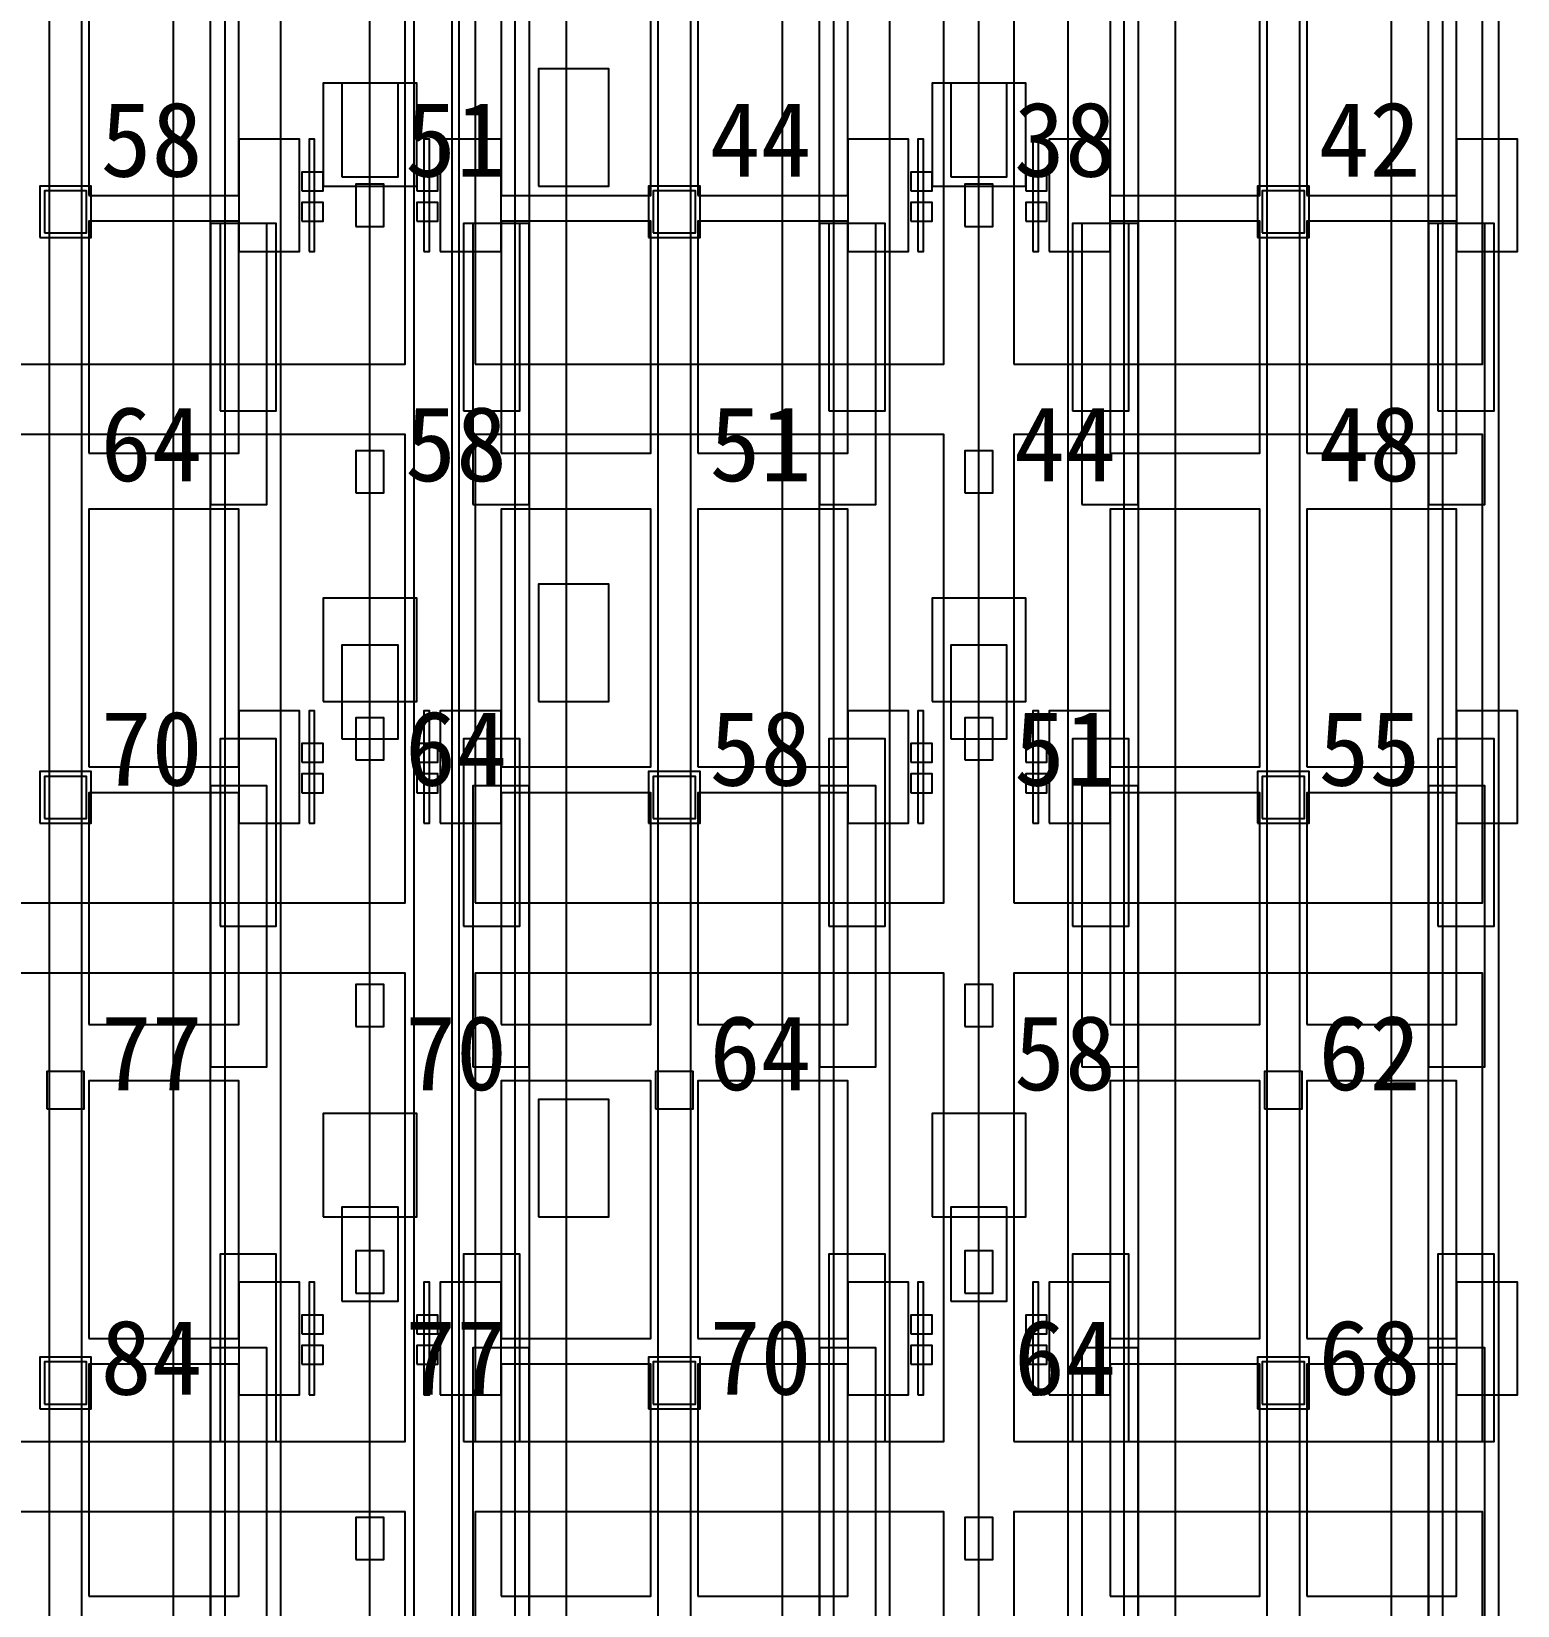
# Model space of a CAD drawing. Header units: metres. Extents: x -1640 to 1560, y -268 to 2338.
# Drawn here: x -196.97 to -165.25, y 988.5 to 1022.1 of the extents above; entities that cross this region are included whole.
import ezdxf

# ---------------------------------------------------------------- set-up
doc = ezdxf.new("R2010")
doc.units = ezdxf.units.M
for name, color, linetype in [('1F_CHL', 4, 'Continuous'), ('1F_PUMP', 2, 'Continuous'), ('1F_SCR', 3, 'Continuous'), ('1F_STRUCT_COLUMN', 8, 'Continuous'), ('2F_CSF_LATERAL_RACK_CONCEPT', 9, 'Continuous'), ('2F_RFG', 5, 'Continuous'), ('2F_STRUCT_COLUMN', 8, 'Continuous'), ('2F_VMB', 6, 'Continuous'), ('3F_CLEANROOM_OVERHEAD_PIPE_DUCT_CONCEPT', 9, 'Continuous'), ('3F_EHS_EGRESS_DIST_M', 2, 'Continuous'), ('3F_FOUP', 5, 'Continuous'), ('3F_OHT', 9, 'Continuous'), ('3F_OHTV', 1, 'Continuous'), ('3F_PHOTO', 1, 'Continuous'), ('3F_STRUCT_COLUMN', 8, 'Continuous'), ('3F_TBAR', 6, 'Continuous'), ('4F_FFU', 1, 'Continuous'), ('4F_STRUCT_PLENUM_TRUSS_CONCEPT', 9, 'Continuous'), ('5F_CHL', 4, 'Continuous'), ('5F_PUMP', 2, 'Continuous'), ('5F_SCR', 3, 'Continuous'), ('5F_STRUCT_COLUMN', 8, 'Continuous'), ('6F_CSF_LATERAL_RACK_CONCEPT', 9, 'Continuous'), ('6F_RFG', 5, 'Continuous'), ('6F_STRUCT_COLUMN', 8, 'Continuous'), ('6F_VMB', 6, 'Continuous'), ('7F_CLEANROOM_OVERHEAD_PIPE_DUCT_CONCEPT', 9, 'Continuous'), ('7F_EHS_EGRESS_DIST_M', 2, 'Continuous'), ('7F_FOUP', 5, 'Continuous'), ('7F_OHT', 9, 'Continuous'), ('7F_OHTV', 1, 'Continuous'), ('7F_PHOTO', 1, 'Continuous'), ('7F_STRUCT_COLUMN', 8, 'Continuous'), ('7F_TBAR', 6, 'Continuous'), ('8F_FFU', 1, 'Continuous'), ('8F_STRUCT_PLENUM_TRUSS_CONCEPT', 9, 'Continuous'), ('UTIL_PCW.R_CONCEPT', 1, 'Continuous'), ('UTIL_PCW.S_CONCEPT', 6, 'Continuous')]:
    doc.layers.add(name, color=color, linetype=linetype)

msp = doc.modelspace()

# ---------------------------------------------------------------- linework, layer by layer
at = {"layer": '1F_CHL'}
for points in [[(-186.15, 1018.8), (-184.65, 1018.8), (-184.65, 1021.3), (-186.15, 1021.3)], [(-186.15, 1007.8), (-184.65, 1007.8), (-184.65, 1010.3), (-186.15, 1010.3)], [(-186.15, 996.8), (-184.65, 996.8), (-184.65, 999.3), (-186.15, 999.3)]]:
    msp.add_lwpolyline(points, close=True, dxfattribs=at)
at = {"layer": '1F_PUMP'}
for points in [[(-192.95, 1014), (-191.75, 1014), (-191.75, 1018), (-192.95, 1018)], [(-187.75, 1014), (-186.55, 1014), (-186.55, 1018), (-187.75, 1018)], [(-179.95, 1014), (-178.75, 1014), (-178.75, 1018), (-179.95, 1018)], [(-174.75, 1014), (-173.55, 1014), (-173.55, 1018), (-174.75, 1018)], [(-166.95, 1014), (-165.75, 1014), (-165.75, 1018), (-166.95, 1018)], [(-192.95, 1003), (-191.75, 1003), (-191.75, 1007), (-192.95, 1007)], [(-187.75, 1003), (-186.55, 1003), (-186.55, 1007), (-187.75, 1007)], [(-179.95, 1003), (-178.75, 1003), (-178.75, 1007), (-179.95, 1007)], [(-174.75, 1003), (-173.55, 1003), (-173.55, 1007), (-174.75, 1007)], [(-166.95, 1003), (-165.75, 1003), (-165.75, 1007), (-166.95, 1007)], [(-192.95, 992), (-191.75, 992), (-191.75, 996), (-192.95, 996)], [(-187.75, 992), (-186.55, 992), (-186.55, 996), (-187.75, 996)], [(-179.95, 992), (-178.75, 992), (-178.75, 996), (-179.95, 996)], [(-174.75, 992), (-173.55, 992), (-173.55, 996), (-174.75, 996)], [(-166.95, 992), (-165.75, 992), (-165.75, 996), (-166.95, 996)]]:
    msp.add_lwpolyline(points, close=True, dxfattribs=at)
at = {"layer": '1F_SCR'}
for points in [[(-190.75, 1018.8), (-188.75, 1018.8), (-188.75, 1021), (-190.75, 1021)], [(-177.75, 1018.8), (-175.75, 1018.8), (-175.75, 1021), (-177.75, 1021)], [(-190.75, 1007.8), (-188.75, 1007.8), (-188.75, 1010), (-190.75, 1010)], [(-177.75, 1007.8), (-175.75, 1007.8), (-175.75, 1010), (-177.75, 1010)], [(-190.75, 996.8), (-188.75, 996.8), (-188.75, 999), (-190.75, 999)], [(-177.75, 996.8), (-175.75, 996.8), (-175.75, 999), (-177.75, 999)]]:
    msp.add_lwpolyline(points, close=True, dxfattribs=at)
at = {"layer": '1F_STRUCT_COLUMN'}
for points in [[(-196.8, 1017.7), (-195.7, 1017.7), (-195.7, 1018.8), (-196.8, 1018.8)], [(-183.8, 1017.7), (-182.7, 1017.7), (-182.7, 1018.8), (-183.8, 1018.8)], [(-170.8, 1017.7), (-169.7, 1017.7), (-169.7, 1018.8), (-170.8, 1018.8)], [(-196.8, 1005.2), (-195.7, 1005.2), (-195.7, 1006.3), (-196.8, 1006.3)], [(-183.8, 1005.2), (-182.7, 1005.2), (-182.7, 1006.3), (-183.8, 1006.3)], [(-170.8, 1005.2), (-169.7, 1005.2), (-169.7, 1006.3), (-170.8, 1006.3)], [(-196.8, 992.7), (-195.7, 992.7), (-195.7, 993.8), (-196.8, 993.8)], [(-183.8, 992.7), (-182.7, 992.7), (-182.7, 993.8), (-183.8, 993.8)], [(-170.8, 992.7), (-169.7, 992.7), (-169.7, 993.8), (-170.8, 993.8)]]:
    msp.add_lwpolyline(points, close=True, dxfattribs=at)
at = {"layer": '2F_CSF_LATERAL_RACK_CONCEPT'}
for points in [[(-193.95, 891), (-193.15, 891), (-193.15, 1041), (-193.95, 1041)], [(-186.35, 891), (-185.55, 891), (-185.55, 1041), (-186.35, 1041)], [(-180.95, 891), (-180.15, 891), (-180.15, 1041), (-180.95, 1041)], [(-173.35, 891), (-172.55, 891), (-172.55, 1041), (-173.35, 1041)], [(-167.95, 891), (-167.15, 891), (-167.15, 1041), (-167.95, 1041)]]:
    msp.add_lwpolyline(points, close=True, dxfattribs=at)
at = {"layer": '2F_RFG'}
for points in [[(-193.15, 1012), (-191.95, 1012), (-191.95, 1018), (-193.15, 1018)], [(-187.55, 1012), (-186.35, 1012), (-186.35, 1018), (-187.55, 1018)], [(-180.15, 1012), (-178.95, 1012), (-178.95, 1018), (-180.15, 1018)], [(-174.55, 1012), (-173.35, 1012), (-173.35, 1018), (-174.55, 1018)], [(-167.15, 1012), (-165.95, 1012), (-165.95, 1018), (-167.15, 1018)], [(-193.15, 1000), (-191.95, 1000), (-191.95, 1006), (-193.15, 1006)], [(-187.55, 1000), (-186.35, 1000), (-186.35, 1006), (-187.55, 1006)], [(-180.15, 1000), (-178.95, 1000), (-178.95, 1006), (-180.15, 1006)], [(-174.55, 1000), (-173.35, 1000), (-173.35, 1006), (-174.55, 1006)], [(-167.15, 1000), (-165.95, 1000), (-165.95, 1006), (-167.15, 1006)], [(-193.15, 988), (-191.95, 988), (-191.95, 994), (-193.15, 994)], [(-187.55, 988), (-186.35, 988), (-186.35, 994), (-187.55, 994)], [(-180.15, 988), (-178.95, 988), (-178.95, 994), (-180.15, 994)], [(-174.55, 988), (-173.35, 988), (-173.35, 994), (-174.55, 994)], [(-167.15, 988), (-165.95, 988), (-165.95, 994), (-167.15, 994)]]:
    msp.add_lwpolyline(points, close=True, dxfattribs=at)
at = {"layer": '2F_STRUCT_COLUMN'}
for points in [[(-196.7, 1017.8), (-195.8, 1017.8), (-195.8, 1018.7), (-196.7, 1018.7)], [(-183.7, 1017.8), (-182.8, 1017.8), (-182.8, 1018.7), (-183.7, 1018.7)], [(-170.7, 1017.8), (-169.8, 1017.8), (-169.8, 1018.7), (-170.7, 1018.7)], [(-196.7, 1005.3), (-195.8, 1005.3), (-195.8, 1006.2), (-196.7, 1006.2)], [(-183.7, 1005.3), (-182.8, 1005.3), (-182.8, 1006.2), (-183.7, 1006.2)], [(-170.7, 1005.3), (-169.8, 1005.3), (-169.8, 1006.2), (-170.7, 1006.2)], [(-196.7, 992.8), (-195.8, 992.8), (-195.8, 993.7), (-196.7, 993.7)], [(-183.7, 992.8), (-182.8, 992.8), (-182.8, 993.7), (-183.7, 993.7)], [(-170.7, 992.8), (-169.8, 992.8), (-169.8, 993.7), (-170.7, 993.7)]]:
    msp.add_lwpolyline(points, close=True, dxfattribs=at)
at = {"layer": '2F_VMB'}
for points in [[(-190.35, 1019), (-189.15, 1019), (-189.15, 1021), (-190.35, 1021)], [(-177.35, 1019), (-176.15, 1019), (-176.15, 1021), (-177.35, 1021)], [(-190.35, 1007), (-189.15, 1007), (-189.15, 1009), (-190.35, 1009)], [(-177.35, 1007), (-176.15, 1007), (-176.15, 1009), (-177.35, 1009)], [(-190.35, 995), (-189.15, 995), (-189.15, 997), (-190.35, 997)], [(-177.35, 995), (-176.15, 995), (-176.15, 997), (-177.35, 997)]]:
    msp.add_lwpolyline(points, close=True, dxfattribs=at)
at = {"layer": '3F_CLEANROOM_OVERHEAD_PIPE_DUCT_CONCEPT'}
for points in [[(-192.85, 890), (-191.65, 890), (-191.65, 1042), (-192.85, 1042)], [(-187.85, 890), (-186.65, 890), (-186.65, 1042), (-187.85, 1042)], [(-179.85, 890), (-178.65, 890), (-178.65, 1042), (-179.85, 1042)], [(-174.85, 890), (-173.65, 890), (-173.65, 1042), (-174.85, 1042)], [(-166.85, 890), (-165.65, 890), (-165.65, 1042), (-166.85, 1042)]]:
    msp.add_lwpolyline(points, close=True, dxfattribs=at)
at = {"layer": '3F_FOUP'}
for points in [[(-191.2, 1018.7), (-190.75, 1018.7), (-190.75, 1019.1), (-191.2, 1019.1)], [(-188.75, 1018.7), (-188.3, 1018.7), (-188.3, 1019.1), (-188.75, 1019.1)], [(-178.2, 1018.7), (-177.75, 1018.7), (-177.75, 1019.1), (-178.2, 1019.1)], [(-175.75, 1018.7), (-175.3, 1018.7), (-175.3, 1019.1), (-175.75, 1019.1)], [(-191.2, 1018.05), (-190.75, 1018.05), (-190.75, 1018.45), (-191.2, 1018.45)], [(-188.75, 1018.05), (-188.3, 1018.05), (-188.3, 1018.45), (-188.75, 1018.45)], [(-178.2, 1018.05), (-177.75, 1018.05), (-177.75, 1018.45), (-178.2, 1018.45)], [(-175.75, 1018.05), (-175.3, 1018.05), (-175.3, 1018.45), (-175.75, 1018.45)], [(-191.2, 1006.5), (-190.75, 1006.5), (-190.75, 1006.9), (-191.2, 1006.9)], [(-188.75, 1006.5), (-188.3, 1006.5), (-188.3, 1006.9), (-188.75, 1006.9)], [(-178.2, 1006.5), (-177.75, 1006.5), (-177.75, 1006.9), (-178.2, 1006.9)], [(-175.75, 1006.5), (-175.3, 1006.5), (-175.3, 1006.9), (-175.75, 1006.9)], [(-191.2, 1005.85), (-190.75, 1005.85), (-190.75, 1006.25), (-191.2, 1006.25)], [(-188.75, 1005.85), (-188.3, 1005.85), (-188.3, 1006.25), (-188.75, 1006.25)], [(-178.2, 1005.85), (-177.75, 1005.85), (-177.75, 1006.25), (-178.2, 1006.25)], [(-175.75, 1005.85), (-175.3, 1005.85), (-175.3, 1006.25), (-175.75, 1006.25)], [(-191.2, 994.3), (-190.75, 994.3), (-190.75, 994.7), (-191.2, 994.7)], [(-188.75, 994.3), (-188.3, 994.3), (-188.3, 994.7), (-188.75, 994.7)], [(-178.2, 994.3), (-177.75, 994.3), (-177.75, 994.7), (-178.2, 994.7)], [(-175.75, 994.3), (-175.3, 994.3), (-175.3, 994.7), (-175.75, 994.7)], [(-191.2, 993.65), (-190.75, 993.65), (-190.75, 994.05), (-191.2, 994.05)], [(-188.75, 993.65), (-188.3, 993.65), (-188.3, 994.05), (-188.75, 994.05)], [(-178.2, 993.65), (-177.75, 993.65), (-177.75, 994.05), (-178.2, 994.05)], [(-175.75, 993.65), (-175.3, 993.65), (-175.3, 994.05), (-175.75, 994.05)]]:
    msp.add_lwpolyline(points, close=True, dxfattribs=at)
at = {"layer": '3F_OHT'}
for p, q in [((-189.75, 970), (-189.75, 1042)), ((-176.75, 970), (-176.75, 1042))]:
    msp.add_line(p, q, dxfattribs=at)
at = {"layer": '3F_OHTV'}
for points in [[(-190.05, 1017.94), (-189.45, 1017.94), (-189.45, 1018.84), (-190.05, 1018.84)], [(-177.05, 1017.94), (-176.45, 1017.94), (-176.45, 1018.84), (-177.05, 1018.84)], [(-190.05, 1012.25), (-189.45, 1012.25), (-189.45, 1013.15), (-190.05, 1013.15)], [(-177.05, 1012.25), (-176.45, 1012.25), (-176.45, 1013.15), (-177.05, 1013.15)], [(-190.05, 1006.55), (-189.45, 1006.55), (-189.45, 1007.45), (-190.05, 1007.45)], [(-177.05, 1006.55), (-176.45, 1006.55), (-176.45, 1007.45), (-177.05, 1007.45)], [(-190.05, 1000.86), (-189.45, 1000.86), (-189.45, 1001.76), (-190.05, 1001.76)], [(-177.05, 1000.86), (-176.45, 1000.86), (-176.45, 1001.76), (-177.05, 1001.76)], [(-190.05, 995.17), (-189.45, 995.17), (-189.45, 996.07), (-190.05, 996.07)], [(-177.05, 995.17), (-176.45, 995.17), (-176.45, 996.07), (-177.05, 996.07)], [(-190.05, 989.48), (-189.45, 989.48), (-189.45, 990.38), (-190.05, 990.38)], [(-177.05, 989.48), (-176.45, 989.48), (-176.45, 990.38), (-177.05, 990.38)]]:
    msp.add_lwpolyline(points, close=True, dxfattribs=at)
at = {"layer": '3F_PHOTO'}
for points in [[(-195.75, 1018.6), (-192.55, 1018.6), (-192.55, 1024.1), (-195.75, 1024.1)], [(-186.95, 1018.6), (-183.75, 1018.6), (-183.75, 1024.1), (-186.95, 1024.1)], [(-182.75, 1018.6), (-179.55, 1018.6), (-179.55, 1024.1), (-182.75, 1024.1)], [(-173.95, 1018.6), (-170.75, 1018.6), (-170.75, 1024.1), (-173.95, 1024.1)], [(-169.75, 1018.6), (-166.55, 1018.6), (-166.55, 1024.1), (-169.75, 1024.1)], [(-192.55, 1017.4), (-191.25, 1017.4), (-191.25, 1019.8), (-192.55, 1019.8)], [(-188.25, 1017.4), (-186.95, 1017.4), (-186.95, 1019.8), (-188.25, 1019.8)], [(-179.55, 1017.4), (-178.25, 1017.4), (-178.25, 1019.8), (-179.55, 1019.8)], [(-175.25, 1017.4), (-173.95, 1017.4), (-173.95, 1019.8), (-175.25, 1019.8)], [(-166.55, 1017.4), (-165.25, 1017.4), (-165.25, 1019.8), (-166.55, 1019.8)], [(-195.75, 1013.1), (-192.55, 1013.1), (-192.55, 1018.05), (-195.75, 1018.05)], [(-186.95, 1013.1), (-183.75, 1013.1), (-183.75, 1018.05), (-186.95, 1018.05)], [(-182.75, 1013.1), (-179.55, 1013.1), (-179.55, 1018.05), (-182.75, 1018.05)], [(-173.95, 1013.1), (-170.75, 1013.1), (-170.75, 1018.05), (-173.95, 1018.05)], [(-169.75, 1013.1), (-166.55, 1013.1), (-166.55, 1018.05), (-169.75, 1018.05)], [(-195.75, 1006.4), (-192.55, 1006.4), (-192.55, 1011.9), (-195.75, 1011.9)], [(-186.95, 1006.4), (-183.75, 1006.4), (-183.75, 1011.9), (-186.95, 1011.9)], [(-182.75, 1006.4), (-179.55, 1006.4), (-179.55, 1011.9), (-182.75, 1011.9)], [(-173.95, 1006.4), (-170.75, 1006.4), (-170.75, 1011.9), (-173.95, 1011.9)], [(-169.75, 1006.4), (-166.55, 1006.4), (-166.55, 1011.9), (-169.75, 1011.9)], [(-192.55, 1005.2), (-191.25, 1005.2), (-191.25, 1007.6), (-192.55, 1007.6)], [(-188.25, 1005.2), (-186.95, 1005.2), (-186.95, 1007.6), (-188.25, 1007.6)], [(-179.55, 1005.2), (-178.25, 1005.2), (-178.25, 1007.6), (-179.55, 1007.6)], [(-175.25, 1005.2), (-173.95, 1005.2), (-173.95, 1007.6), (-175.25, 1007.6)], [(-166.55, 1005.2), (-165.25, 1005.2), (-165.25, 1007.6), (-166.55, 1007.6)], [(-195.75, 1000.9), (-192.55, 1000.9), (-192.55, 1005.85), (-195.75, 1005.85)], [(-186.95, 1000.9), (-183.75, 1000.9), (-183.75, 1005.85), (-186.95, 1005.85)], [(-182.75, 1000.9), (-179.55, 1000.9), (-179.55, 1005.85), (-182.75, 1005.85)], [(-173.95, 1000.9), (-170.75, 1000.9), (-170.75, 1005.85), (-173.95, 1005.85)], [(-169.75, 1000.9), (-166.55, 1000.9), (-166.55, 1005.85), (-169.75, 1005.85)], [(-195.75, 994.2), (-192.55, 994.2), (-192.55, 999.7), (-195.75, 999.7)], [(-186.95, 994.2), (-183.75, 994.2), (-183.75, 999.7), (-186.95, 999.7)], [(-182.75, 994.2), (-179.55, 994.2), (-179.55, 999.7), (-182.75, 999.7)], [(-173.95, 994.2), (-170.75, 994.2), (-170.75, 999.7), (-173.95, 999.7)], [(-169.75, 994.2), (-166.55, 994.2), (-166.55, 999.7), (-169.75, 999.7)], [(-192.55, 993), (-191.25, 993), (-191.25, 995.4), (-192.55, 995.4)], [(-188.25, 993), (-186.95, 993), (-186.95, 995.4), (-188.25, 995.4)], [(-179.55, 993), (-178.25, 993), (-178.25, 995.4), (-179.55, 995.4)], [(-175.25, 993), (-173.95, 993), (-173.95, 995.4), (-175.25, 995.4)], [(-166.55, 993), (-165.25, 993), (-165.25, 995.4), (-166.55, 995.4)], [(-195.75, 988.7), (-192.55, 988.7), (-192.55, 993.65), (-195.75, 993.65)], [(-186.95, 988.7), (-183.75, 988.7), (-183.75, 993.65), (-186.95, 993.65)], [(-182.75, 988.7), (-179.55, 988.7), (-179.55, 993.65), (-182.75, 993.65)], [(-173.95, 988.7), (-170.75, 988.7), (-170.75, 993.65), (-173.95, 993.65)], [(-169.75, 988.7), (-166.55, 988.7), (-166.55, 993.65), (-169.75, 993.65)]]:
    msp.add_lwpolyline(points, close=True, dxfattribs=at)
at = {"layer": '3F_STRUCT_COLUMN'}
for points in [[(-196.65, 999.1), (-195.85, 999.1), (-195.85, 999.9), (-196.65, 999.9)], [(-183.65, 999.1), (-182.85, 999.1), (-182.85, 999.9), (-183.65, 999.9)], [(-170.65, 999.1), (-169.85, 999.1), (-169.85, 999.9), (-170.65, 999.9)]]:
    msp.add_lwpolyline(points, close=True, dxfattribs=at)
at = {"layer": '3F_TBAR'}
for points in [[(-191.05, 1017.4), (-190.93, 1017.4), (-190.93, 1019.8), (-191.05, 1019.8)], [(-188.6, 1017.4), (-188.48, 1017.4), (-188.48, 1019.8), (-188.6, 1019.8)], [(-178.05, 1017.4), (-177.93, 1017.4), (-177.93, 1019.8), (-178.05, 1019.8)], [(-175.6, 1017.4), (-175.48, 1017.4), (-175.48, 1019.8), (-175.6, 1019.8)], [(-191.05, 1005.2), (-190.93, 1005.2), (-190.93, 1007.6), (-191.05, 1007.6)], [(-188.6, 1005.2), (-188.48, 1005.2), (-188.48, 1007.6), (-188.6, 1007.6)], [(-178.05, 1005.2), (-177.93, 1005.2), (-177.93, 1007.6), (-178.05, 1007.6)], [(-175.6, 1005.2), (-175.48, 1005.2), (-175.48, 1007.6), (-175.6, 1007.6)], [(-191.05, 993), (-190.93, 993), (-190.93, 995.4), (-191.05, 995.4)], [(-188.6, 993), (-188.48, 993), (-188.48, 995.4), (-188.6, 995.4)], [(-178.05, 993), (-177.93, 993), (-177.93, 995.4), (-178.05, 995.4)], [(-175.6, 993), (-175.48, 993), (-175.48, 995.4), (-175.6, 995.4)]]:
    msp.add_lwpolyline(points, close=True, dxfattribs=at)
at = {"layer": '4F_FFU'}
for points in [[(-199, 1015), (-189, 1015), (-189, 1025), (-199, 1025)], [(-187.5, 1015), (-177.5, 1015), (-177.5, 1025), (-187.5, 1025)], [(-176, 1015), (-166, 1015), (-166, 1025), (-176, 1025)], [(-199, 1003.5), (-189, 1003.5), (-189, 1013.5), (-199, 1013.5)], [(-187.5, 1003.5), (-177.5, 1003.5), (-177.5, 1013.5), (-187.5, 1013.5)], [(-176, 1003.5), (-166, 1003.5), (-166, 1013.5), (-176, 1013.5)], [(-199, 992), (-189, 992), (-189, 1002), (-199, 1002)], [(-187.5, 992), (-177.5, 992), (-177.5, 1002), (-187.5, 1002)], [(-176, 992), (-166, 992), (-166, 1002), (-176, 1002)], [(-199, 980.5), (-189, 980.5), (-189, 990.5), (-199, 990.5)], [(-187.5, 980.5), (-177.5, 980.5), (-177.5, 990.5), (-187.5, 990.5)], [(-176, 980.5), (-166, 980.5), (-166, 990.5), (-176, 990.5)]]:
    msp.add_lwpolyline(points, close=True, dxfattribs=at)
at = {"layer": '4F_STRUCT_PLENUM_TRUSS_CONCEPT'}
for points in [[(-196.6, 887), (-195.9, 887), (-195.9, 1045), (-196.6, 1045)], [(-183.6, 887), (-182.9, 887), (-182.9, 1045), (-183.6, 1045)], [(-170.6, 887), (-169.9, 887), (-169.9, 1045), (-170.6, 1045)]]:
    msp.add_lwpolyline(points, close=True, dxfattribs=at)
at = {"layer": '5F_CHL'}
for points in [[(-186.15, 1018.8), (-184.65, 1018.8), (-184.65, 1021.3), (-186.15, 1021.3)], [(-186.15, 1007.8), (-184.65, 1007.8), (-184.65, 1010.3), (-186.15, 1010.3)], [(-186.15, 996.8), (-184.65, 996.8), (-184.65, 999.3), (-186.15, 999.3)]]:
    msp.add_lwpolyline(points, close=True, dxfattribs=at)
at = {"layer": '5F_PUMP'}
for points in [[(-192.95, 1014), (-191.75, 1014), (-191.75, 1018), (-192.95, 1018)], [(-187.75, 1014), (-186.55, 1014), (-186.55, 1018), (-187.75, 1018)], [(-179.95, 1014), (-178.75, 1014), (-178.75, 1018), (-179.95, 1018)], [(-174.75, 1014), (-173.55, 1014), (-173.55, 1018), (-174.75, 1018)], [(-166.95, 1014), (-165.75, 1014), (-165.75, 1018), (-166.95, 1018)], [(-192.95, 1003), (-191.75, 1003), (-191.75, 1007), (-192.95, 1007)], [(-187.75, 1003), (-186.55, 1003), (-186.55, 1007), (-187.75, 1007)], [(-179.95, 1003), (-178.75, 1003), (-178.75, 1007), (-179.95, 1007)], [(-174.75, 1003), (-173.55, 1003), (-173.55, 1007), (-174.75, 1007)], [(-166.95, 1003), (-165.75, 1003), (-165.75, 1007), (-166.95, 1007)], [(-192.95, 992), (-191.75, 992), (-191.75, 996), (-192.95, 996)], [(-187.75, 992), (-186.55, 992), (-186.55, 996), (-187.75, 996)], [(-179.95, 992), (-178.75, 992), (-178.75, 996), (-179.95, 996)], [(-174.75, 992), (-173.55, 992), (-173.55, 996), (-174.75, 996)], [(-166.95, 992), (-165.75, 992), (-165.75, 996), (-166.95, 996)]]:
    msp.add_lwpolyline(points, close=True, dxfattribs=at)
at = {"layer": '5F_SCR'}
for points in [[(-190.75, 1018.8), (-188.75, 1018.8), (-188.75, 1021), (-190.75, 1021)], [(-177.75, 1018.8), (-175.75, 1018.8), (-175.75, 1021), (-177.75, 1021)], [(-190.75, 1007.8), (-188.75, 1007.8), (-188.75, 1010), (-190.75, 1010)], [(-177.75, 1007.8), (-175.75, 1007.8), (-175.75, 1010), (-177.75, 1010)], [(-190.75, 996.8), (-188.75, 996.8), (-188.75, 999), (-190.75, 999)], [(-177.75, 996.8), (-175.75, 996.8), (-175.75, 999), (-177.75, 999)]]:
    msp.add_lwpolyline(points, close=True, dxfattribs=at)
at = {"layer": '5F_STRUCT_COLUMN'}
for points in [[(-196.8, 1017.7), (-195.7, 1017.7), (-195.7, 1018.8), (-196.8, 1018.8)], [(-183.8, 1017.7), (-182.7, 1017.7), (-182.7, 1018.8), (-183.8, 1018.8)], [(-170.8, 1017.7), (-169.7, 1017.7), (-169.7, 1018.8), (-170.8, 1018.8)], [(-196.8, 1005.2), (-195.7, 1005.2), (-195.7, 1006.3), (-196.8, 1006.3)], [(-183.8, 1005.2), (-182.7, 1005.2), (-182.7, 1006.3), (-183.8, 1006.3)], [(-170.8, 1005.2), (-169.7, 1005.2), (-169.7, 1006.3), (-170.8, 1006.3)], [(-196.8, 992.7), (-195.7, 992.7), (-195.7, 993.8), (-196.8, 993.8)], [(-183.8, 992.7), (-182.7, 992.7), (-182.7, 993.8), (-183.8, 993.8)], [(-170.8, 992.7), (-169.7, 992.7), (-169.7, 993.8), (-170.8, 993.8)]]:
    msp.add_lwpolyline(points, close=True, dxfattribs=at)
at = {"layer": '6F_CSF_LATERAL_RACK_CONCEPT'}
for points in [[(-193.95, 891), (-193.15, 891), (-193.15, 1041), (-193.95, 1041)], [(-186.35, 891), (-185.55, 891), (-185.55, 1041), (-186.35, 1041)], [(-180.95, 891), (-180.15, 891), (-180.15, 1041), (-180.95, 1041)], [(-173.35, 891), (-172.55, 891), (-172.55, 1041), (-173.35, 1041)], [(-167.95, 891), (-167.15, 891), (-167.15, 1041), (-167.95, 1041)]]:
    msp.add_lwpolyline(points, close=True, dxfattribs=at)
at = {"layer": '6F_RFG'}
for points in [[(-193.15, 1012), (-191.95, 1012), (-191.95, 1018), (-193.15, 1018)], [(-187.55, 1012), (-186.35, 1012), (-186.35, 1018), (-187.55, 1018)], [(-180.15, 1012), (-178.95, 1012), (-178.95, 1018), (-180.15, 1018)], [(-174.55, 1012), (-173.35, 1012), (-173.35, 1018), (-174.55, 1018)], [(-167.15, 1012), (-165.95, 1012), (-165.95, 1018), (-167.15, 1018)], [(-193.15, 1000), (-191.95, 1000), (-191.95, 1006), (-193.15, 1006)], [(-187.55, 1000), (-186.35, 1000), (-186.35, 1006), (-187.55, 1006)], [(-180.15, 1000), (-178.95, 1000), (-178.95, 1006), (-180.15, 1006)], [(-174.55, 1000), (-173.35, 1000), (-173.35, 1006), (-174.55, 1006)], [(-167.15, 1000), (-165.95, 1000), (-165.95, 1006), (-167.15, 1006)], [(-193.15, 988), (-191.95, 988), (-191.95, 994), (-193.15, 994)], [(-187.55, 988), (-186.35, 988), (-186.35, 994), (-187.55, 994)], [(-180.15, 988), (-178.95, 988), (-178.95, 994), (-180.15, 994)], [(-174.55, 988), (-173.35, 988), (-173.35, 994), (-174.55, 994)], [(-167.15, 988), (-165.95, 988), (-165.95, 994), (-167.15, 994)]]:
    msp.add_lwpolyline(points, close=True, dxfattribs=at)
at = {"layer": '6F_STRUCT_COLUMN'}
for points in [[(-196.7, 1017.8), (-195.8, 1017.8), (-195.8, 1018.7), (-196.7, 1018.7)], [(-183.7, 1017.8), (-182.8, 1017.8), (-182.8, 1018.7), (-183.7, 1018.7)], [(-170.7, 1017.8), (-169.8, 1017.8), (-169.8, 1018.7), (-170.7, 1018.7)], [(-196.7, 1005.3), (-195.8, 1005.3), (-195.8, 1006.2), (-196.7, 1006.2)], [(-183.7, 1005.3), (-182.8, 1005.3), (-182.8, 1006.2), (-183.7, 1006.2)], [(-170.7, 1005.3), (-169.8, 1005.3), (-169.8, 1006.2), (-170.7, 1006.2)], [(-196.7, 992.8), (-195.8, 992.8), (-195.8, 993.7), (-196.7, 993.7)], [(-183.7, 992.8), (-182.8, 992.8), (-182.8, 993.7), (-183.7, 993.7)], [(-170.7, 992.8), (-169.8, 992.8), (-169.8, 993.7), (-170.7, 993.7)]]:
    msp.add_lwpolyline(points, close=True, dxfattribs=at)
at = {"layer": '6F_VMB'}
for points in [[(-190.35, 1019), (-189.15, 1019), (-189.15, 1021), (-190.35, 1021)], [(-177.35, 1019), (-176.15, 1019), (-176.15, 1021), (-177.35, 1021)], [(-190.35, 1007), (-189.15, 1007), (-189.15, 1009), (-190.35, 1009)], [(-177.35, 1007), (-176.15, 1007), (-176.15, 1009), (-177.35, 1009)], [(-190.35, 995), (-189.15, 995), (-189.15, 997), (-190.35, 997)], [(-177.35, 995), (-176.15, 995), (-176.15, 997), (-177.35, 997)]]:
    msp.add_lwpolyline(points, close=True, dxfattribs=at)
at = {"layer": '7F_CLEANROOM_OVERHEAD_PIPE_DUCT_CONCEPT'}
for points in [[(-192.85, 890), (-191.65, 890), (-191.65, 1042), (-192.85, 1042)], [(-187.85, 890), (-186.65, 890), (-186.65, 1042), (-187.85, 1042)], [(-179.85, 890), (-178.65, 890), (-178.65, 1042), (-179.85, 1042)], [(-174.85, 890), (-173.65, 890), (-173.65, 1042), (-174.85, 1042)], [(-166.85, 890), (-165.65, 890), (-165.65, 1042), (-166.85, 1042)]]:
    msp.add_lwpolyline(points, close=True, dxfattribs=at)
at = {"layer": '7F_FOUP'}
for points in [[(-191.2, 1018.7), (-190.75, 1018.7), (-190.75, 1019.1), (-191.2, 1019.1)], [(-188.75, 1018.7), (-188.3, 1018.7), (-188.3, 1019.1), (-188.75, 1019.1)], [(-178.2, 1018.7), (-177.75, 1018.7), (-177.75, 1019.1), (-178.2, 1019.1)], [(-175.75, 1018.7), (-175.3, 1018.7), (-175.3, 1019.1), (-175.75, 1019.1)], [(-191.2, 1018.05), (-190.75, 1018.05), (-190.75, 1018.45), (-191.2, 1018.45)], [(-188.75, 1018.05), (-188.3, 1018.05), (-188.3, 1018.45), (-188.75, 1018.45)], [(-178.2, 1018.05), (-177.75, 1018.05), (-177.75, 1018.45), (-178.2, 1018.45)], [(-175.75, 1018.05), (-175.3, 1018.05), (-175.3, 1018.45), (-175.75, 1018.45)], [(-191.2, 1006.5), (-190.75, 1006.5), (-190.75, 1006.9), (-191.2, 1006.9)], [(-188.75, 1006.5), (-188.3, 1006.5), (-188.3, 1006.9), (-188.75, 1006.9)], [(-178.2, 1006.5), (-177.75, 1006.5), (-177.75, 1006.9), (-178.2, 1006.9)], [(-175.75, 1006.5), (-175.3, 1006.5), (-175.3, 1006.9), (-175.75, 1006.9)], [(-191.2, 1005.85), (-190.75, 1005.85), (-190.75, 1006.25), (-191.2, 1006.25)], [(-188.75, 1005.85), (-188.3, 1005.85), (-188.3, 1006.25), (-188.75, 1006.25)], [(-178.2, 1005.85), (-177.75, 1005.85), (-177.75, 1006.25), (-178.2, 1006.25)], [(-175.75, 1005.85), (-175.3, 1005.85), (-175.3, 1006.25), (-175.75, 1006.25)], [(-191.2, 994.3), (-190.75, 994.3), (-190.75, 994.7), (-191.2, 994.7)], [(-188.75, 994.3), (-188.3, 994.3), (-188.3, 994.7), (-188.75, 994.7)], [(-178.2, 994.3), (-177.75, 994.3), (-177.75, 994.7), (-178.2, 994.7)], [(-175.75, 994.3), (-175.3, 994.3), (-175.3, 994.7), (-175.75, 994.7)], [(-191.2, 993.65), (-190.75, 993.65), (-190.75, 994.05), (-191.2, 994.05)], [(-188.75, 993.65), (-188.3, 993.65), (-188.3, 994.05), (-188.75, 994.05)], [(-178.2, 993.65), (-177.75, 993.65), (-177.75, 994.05), (-178.2, 994.05)], [(-175.75, 993.65), (-175.3, 993.65), (-175.3, 994.05), (-175.75, 994.05)]]:
    msp.add_lwpolyline(points, close=True, dxfattribs=at)
at = {"layer": '7F_OHT'}
for p, q in [((-189.75, 970), (-189.75, 1042)), ((-176.75, 970), (-176.75, 1042))]:
    msp.add_line(p, q, dxfattribs=at)
at = {"layer": '7F_OHTV'}
for points in [[(-190.05, 1017.94), (-189.45, 1017.94), (-189.45, 1018.84), (-190.05, 1018.84)], [(-177.05, 1017.94), (-176.45, 1017.94), (-176.45, 1018.84), (-177.05, 1018.84)], [(-190.05, 1012.25), (-189.45, 1012.25), (-189.45, 1013.15), (-190.05, 1013.15)], [(-177.05, 1012.25), (-176.45, 1012.25), (-176.45, 1013.15), (-177.05, 1013.15)], [(-190.05, 1006.55), (-189.45, 1006.55), (-189.45, 1007.45), (-190.05, 1007.45)], [(-177.05, 1006.55), (-176.45, 1006.55), (-176.45, 1007.45), (-177.05, 1007.45)], [(-190.05, 1000.86), (-189.45, 1000.86), (-189.45, 1001.76), (-190.05, 1001.76)], [(-177.05, 1000.86), (-176.45, 1000.86), (-176.45, 1001.76), (-177.05, 1001.76)], [(-190.05, 995.17), (-189.45, 995.17), (-189.45, 996.07), (-190.05, 996.07)], [(-177.05, 995.17), (-176.45, 995.17), (-176.45, 996.07), (-177.05, 996.07)], [(-190.05, 989.48), (-189.45, 989.48), (-189.45, 990.38), (-190.05, 990.38)], [(-177.05, 989.48), (-176.45, 989.48), (-176.45, 990.38), (-177.05, 990.38)]]:
    msp.add_lwpolyline(points, close=True, dxfattribs=at)
at = {"layer": '7F_PHOTO'}
for points in [[(-195.75, 1018.6), (-192.55, 1018.6), (-192.55, 1024.1), (-195.75, 1024.1)], [(-186.95, 1018.6), (-183.75, 1018.6), (-183.75, 1024.1), (-186.95, 1024.1)], [(-182.75, 1018.6), (-179.55, 1018.6), (-179.55, 1024.1), (-182.75, 1024.1)], [(-173.95, 1018.6), (-170.75, 1018.6), (-170.75, 1024.1), (-173.95, 1024.1)], [(-169.75, 1018.6), (-166.55, 1018.6), (-166.55, 1024.1), (-169.75, 1024.1)], [(-192.55, 1017.4), (-191.25, 1017.4), (-191.25, 1019.8), (-192.55, 1019.8)], [(-188.25, 1017.4), (-186.95, 1017.4), (-186.95, 1019.8), (-188.25, 1019.8)], [(-179.55, 1017.4), (-178.25, 1017.4), (-178.25, 1019.8), (-179.55, 1019.8)], [(-175.25, 1017.4), (-173.95, 1017.4), (-173.95, 1019.8), (-175.25, 1019.8)], [(-166.55, 1017.4), (-165.25, 1017.4), (-165.25, 1019.8), (-166.55, 1019.8)], [(-195.75, 1013.1), (-192.55, 1013.1), (-192.55, 1018.05), (-195.75, 1018.05)], [(-186.95, 1013.1), (-183.75, 1013.1), (-183.75, 1018.05), (-186.95, 1018.05)], [(-182.75, 1013.1), (-179.55, 1013.1), (-179.55, 1018.05), (-182.75, 1018.05)], [(-173.95, 1013.1), (-170.75, 1013.1), (-170.75, 1018.05), (-173.95, 1018.05)], [(-169.75, 1013.1), (-166.55, 1013.1), (-166.55, 1018.05), (-169.75, 1018.05)], [(-195.75, 1006.4), (-192.55, 1006.4), (-192.55, 1011.9), (-195.75, 1011.9)], [(-186.95, 1006.4), (-183.75, 1006.4), (-183.75, 1011.9), (-186.95, 1011.9)], [(-182.75, 1006.4), (-179.55, 1006.4), (-179.55, 1011.9), (-182.75, 1011.9)], [(-173.95, 1006.4), (-170.75, 1006.4), (-170.75, 1011.9), (-173.95, 1011.9)], [(-169.75, 1006.4), (-166.55, 1006.4), (-166.55, 1011.9), (-169.75, 1011.9)], [(-192.55, 1005.2), (-191.25, 1005.2), (-191.25, 1007.6), (-192.55, 1007.6)], [(-188.25, 1005.2), (-186.95, 1005.2), (-186.95, 1007.6), (-188.25, 1007.6)], [(-179.55, 1005.2), (-178.25, 1005.2), (-178.25, 1007.6), (-179.55, 1007.6)], [(-175.25, 1005.2), (-173.95, 1005.2), (-173.95, 1007.6), (-175.25, 1007.6)], [(-166.55, 1005.2), (-165.25, 1005.2), (-165.25, 1007.6), (-166.55, 1007.6)], [(-195.75, 1000.9), (-192.55, 1000.9), (-192.55, 1005.85), (-195.75, 1005.85)], [(-186.95, 1000.9), (-183.75, 1000.9), (-183.75, 1005.85), (-186.95, 1005.85)], [(-182.75, 1000.9), (-179.55, 1000.9), (-179.55, 1005.85), (-182.75, 1005.85)], [(-173.95, 1000.9), (-170.75, 1000.9), (-170.75, 1005.85), (-173.95, 1005.85)], [(-169.75, 1000.9), (-166.55, 1000.9), (-166.55, 1005.85), (-169.75, 1005.85)], [(-195.75, 994.2), (-192.55, 994.2), (-192.55, 999.7), (-195.75, 999.7)], [(-186.95, 994.2), (-183.75, 994.2), (-183.75, 999.7), (-186.95, 999.7)], [(-182.75, 994.2), (-179.55, 994.2), (-179.55, 999.7), (-182.75, 999.7)], [(-173.95, 994.2), (-170.75, 994.2), (-170.75, 999.7), (-173.95, 999.7)], [(-169.75, 994.2), (-166.55, 994.2), (-166.55, 999.7), (-169.75, 999.7)], [(-192.55, 993), (-191.25, 993), (-191.25, 995.4), (-192.55, 995.4)], [(-188.25, 993), (-186.95, 993), (-186.95, 995.4), (-188.25, 995.4)], [(-179.55, 993), (-178.25, 993), (-178.25, 995.4), (-179.55, 995.4)], [(-175.25, 993), (-173.95, 993), (-173.95, 995.4), (-175.25, 995.4)], [(-166.55, 993), (-165.25, 993), (-165.25, 995.4), (-166.55, 995.4)], [(-195.75, 988.7), (-192.55, 988.7), (-192.55, 993.65), (-195.75, 993.65)], [(-186.95, 988.7), (-183.75, 988.7), (-183.75, 993.65), (-186.95, 993.65)], [(-182.75, 988.7), (-179.55, 988.7), (-179.55, 993.65), (-182.75, 993.65)], [(-173.95, 988.7), (-170.75, 988.7), (-170.75, 993.65), (-173.95, 993.65)], [(-169.75, 988.7), (-166.55, 988.7), (-166.55, 993.65), (-169.75, 993.65)]]:
    msp.add_lwpolyline(points, close=True, dxfattribs=at)
at = {"layer": '7F_STRUCT_COLUMN'}
for points in [[(-196.65, 999.1), (-195.85, 999.1), (-195.85, 999.9), (-196.65, 999.9)], [(-183.65, 999.1), (-182.85, 999.1), (-182.85, 999.9), (-183.65, 999.9)], [(-170.65, 999.1), (-169.85, 999.1), (-169.85, 999.9), (-170.65, 999.9)]]:
    msp.add_lwpolyline(points, close=True, dxfattribs=at)
at = {"layer": '7F_TBAR'}
for points in [[(-191.05, 1017.4), (-190.93, 1017.4), (-190.93, 1019.8), (-191.05, 1019.8)], [(-188.6, 1017.4), (-188.48, 1017.4), (-188.48, 1019.8), (-188.6, 1019.8)], [(-178.05, 1017.4), (-177.93, 1017.4), (-177.93, 1019.8), (-178.05, 1019.8)], [(-175.6, 1017.4), (-175.48, 1017.4), (-175.48, 1019.8), (-175.6, 1019.8)], [(-191.05, 1005.2), (-190.93, 1005.2), (-190.93, 1007.6), (-191.05, 1007.6)], [(-188.6, 1005.2), (-188.48, 1005.2), (-188.48, 1007.6), (-188.6, 1007.6)], [(-178.05, 1005.2), (-177.93, 1005.2), (-177.93, 1007.6), (-178.05, 1007.6)], [(-175.6, 1005.2), (-175.48, 1005.2), (-175.48, 1007.6), (-175.6, 1007.6)], [(-191.05, 993), (-190.93, 993), (-190.93, 995.4), (-191.05, 995.4)], [(-188.6, 993), (-188.48, 993), (-188.48, 995.4), (-188.6, 995.4)], [(-178.05, 993), (-177.93, 993), (-177.93, 995.4), (-178.05, 995.4)], [(-175.6, 993), (-175.48, 993), (-175.48, 995.4), (-175.6, 995.4)]]:
    msp.add_lwpolyline(points, close=True, dxfattribs=at)
at = {"layer": '8F_FFU'}
for points in [[(-199, 1015), (-189, 1015), (-189, 1025), (-199, 1025)], [(-187.5, 1015), (-177.5, 1015), (-177.5, 1025), (-187.5, 1025)], [(-176, 1015), (-166, 1015), (-166, 1025), (-176, 1025)], [(-199, 1003.5), (-189, 1003.5), (-189, 1013.5), (-199, 1013.5)], [(-187.5, 1003.5), (-177.5, 1003.5), (-177.5, 1013.5), (-187.5, 1013.5)], [(-176, 1003.5), (-166, 1003.5), (-166, 1013.5), (-176, 1013.5)], [(-199, 992), (-189, 992), (-189, 1002), (-199, 1002)], [(-187.5, 992), (-177.5, 992), (-177.5, 1002), (-187.5, 1002)], [(-176, 992), (-166, 992), (-166, 1002), (-176, 1002)], [(-199, 980.5), (-189, 980.5), (-189, 990.5), (-199, 990.5)], [(-187.5, 980.5), (-177.5, 980.5), (-177.5, 990.5), (-187.5, 990.5)], [(-176, 980.5), (-166, 980.5), (-166, 990.5), (-176, 990.5)]]:
    msp.add_lwpolyline(points, close=True, dxfattribs=at)
at = {"layer": '8F_STRUCT_PLENUM_TRUSS_CONCEPT'}
for points in [[(-196.6, 887), (-195.9, 887), (-195.9, 1045), (-196.6, 1045)], [(-183.6, 887), (-182.9, 887), (-182.9, 1045), (-183.6, 1045)], [(-170.6, 887), (-169.9, 887), (-169.9, 1045), (-170.6, 1045)]]:
    msp.add_lwpolyline(points, close=True, dxfattribs=at)
at = {"layer": 'UTIL_PCW.R_CONCEPT'}
msp.add_line((-187.995, 892.77), (-187.995, 1039.22), dxfattribs=at)
msp.add_line((-187.995, 892.77), (-187.995, 1039.22), dxfattribs=at)
at = {"layer": 'UTIL_PCW.S_CONCEPT'}
msp.add_line((-188.805, 892.77), (-188.805, 1039.22), dxfattribs=at)
msp.add_line((-188.805, 892.77), (-188.805, 1039.22), dxfattribs=at)

# ---------------------------------------------------------------- texts
at = {"layer": '3F_EHS_EGRESS_DIST_M'}
for s, p in [('58', (-195.5, 1019)), ('51', (-189, 1019)), ('44', (-182.5, 1019)), ('38', (-176, 1019)), ('42', (-169.5, 1019)), ('64', (-195.5, 1012.5)), ('58', (-189, 1012.5)), ('51', (-182.5, 1012.5)), ('44', (-176, 1012.5)), ('48', (-169.5, 1012.5)), ('70', (-195.5, 1006)), ('64', (-189, 1006)), ('58', (-182.5, 1006)), ('51', (-176, 1006)), ('55', (-169.5, 1006)), ('77', (-195.5, 999.5)), ('70', (-189, 999.5)), ('64', (-182.5, 999.5)), ('58', (-176, 999.5)), ('62', (-169.5, 999.5)), ('84', (-195.5, 993)), ('70', (-182.5, 993)), ('64', (-176, 993)), ('68', (-169.5, 993)), ('77', (-189, 993))]:
    msp.add_text(s, height=1.6, dxfattribs=at).set_placement(p)
at = {"layer": '7F_EHS_EGRESS_DIST_M'}
for s, p in [('58', (-195.5, 1019)), ('51', (-189, 1019)), ('44', (-182.5, 1019)), ('38', (-176, 1019)), ('42', (-169.5, 1019)), ('64', (-195.5, 1012.5)), ('58', (-189, 1012.5)), ('51', (-182.5, 1012.5)), ('44', (-176, 1012.5)), ('48', (-169.5, 1012.5)), ('70', (-195.5, 1006)), ('64', (-189, 1006)), ('58', (-182.5, 1006)), ('51', (-176, 1006)), ('55', (-169.5, 1006)), ('77', (-195.5, 999.5)), ('70', (-189, 999.5)), ('64', (-182.5, 999.5)), ('58', (-176, 999.5)), ('62', (-169.5, 999.5)), ('84', (-195.5, 993)), ('70', (-182.5, 993)), ('64', (-176, 993)), ('68', (-169.5, 993)), ('77', (-189, 993))]:
    msp.add_text(s, height=1.6, dxfattribs=at).set_placement(p)

doc.saveas('drawing.dxf')
